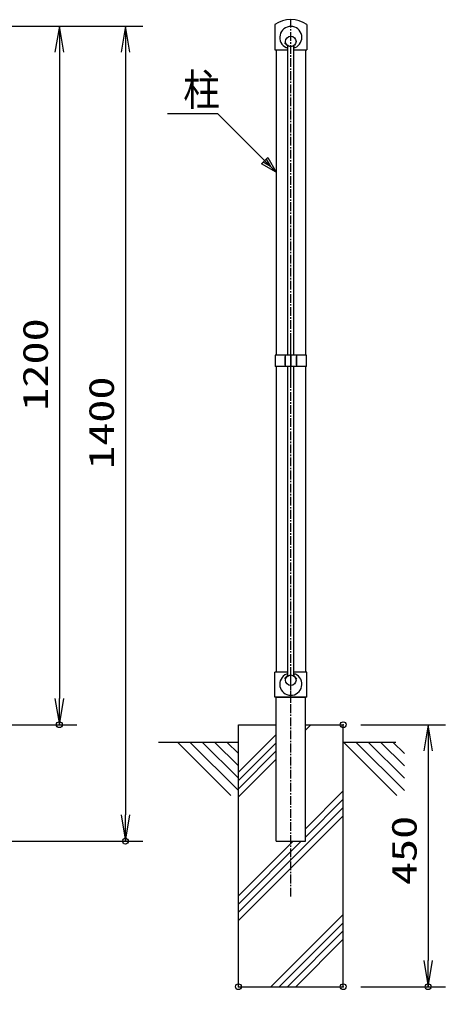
# Model space of a CAD drawing. Units: millimetres, scale not verified. Extents: x -4425 to 4425, y -3150 to 3150.
# Drawn here: x -751 to -20, y -139 to 1528 of the extents above; entities that cross this region are included whole.
import ezdxf
from ezdxf.enums import TextEntityAlignment as Align

# ---------------------------------------------------------------- set-up
doc = ezdxf.new("R2010")
doc.units = ezdxf.units.MM
doc.header["$LTSCALE"] = 20
doc.header["$PDMODE"] = 32
doc.header["$PDSIZE"] = 10
doc.linetypes.add('USER1', pattern=[1.125, 0.75, -0.125, 0.125, -0.125])
for name, color, linetype, lineweight in [('0-2_1', 7, 'Continuous', 25), ('0-4_11', 4, 'Continuous', 25), ('0-5_13', 7, 'Continuous', 25), ('0-8_0', 7, 'Continuous', 25), ('0-A_CENTLN-L', 2, 'USER1', 25)]:
    doc.layers.add(name, color=color, linetype=linetype, lineweight=lineweight)
doc.layers.add('0-9_DEFPOINTS', color=7, linetype='Continuous')
doc.styles.add('ＭＳ ゴシック', font='')
doc.styles.get('ＭＳ ゴシック').set_extended_font_data('MS Gothic')

# ---------------------------------------------------------------- blocks, each defined once
blk = doc.blocks.new('DARROWS')
at = {"layer": '0-8_0', "color": 2}
blk.add_line((0, 0), (-19.982, 0), dxfattribs=at)
blk.add_lwpolyline([(-20, -3.333), (0, 0), (-20, 3.333)], dxfattribs=at)

msp = doc.modelspace()

# ---------------------------------------------------------------- linework, layer by layer
at = {"layer": '0-2_1'}
for p, q in [((-257.92, 1518.87), (-257.92, 1475.87)), ((-290.89, 1482.23), (-296.01, 1487.35)), ((-310.42, 1475.87), (-310.42, 951.19)), ((-290.42, 951.19), (-290.42, 1482.49)), ((-280.42, 951.19), (-280.42, 1482.49)), ((-280.42, 1475.87), (-257.92, 1475.87)), ((-260.42, 1475.87), (-260.42, 951.19)), ((-310.42, 931.57), (-310.42, 406.88)), ((-290.42, 400.26), (-290.42, 931.57)), ((-280.42, 400.26), (-280.42, 931.57)), ((-260.42, 931.57), (-260.42, 406.88)), ((-312.92, 363.88), (-312.92, 406.88)), ((-290.42, 406.88), (-312.92, 406.88)), ((-290.96, 400.63), (-296.08, 395.51)), ((-279.95, 400.52), (-274.83, 395.4)), ((-257.92, 363.88), (-312.92, 363.88)), ((-310.42, 116.38), (-310.42, 363.88)), ((-310.42, 363.88), (-260.42, 363.88)), ((-260.42, 116.38), (-260.42, 363.88)), ((-375.42, 316.38), (-310.42, 316.38)), ((-375.42, -133.62), (-375.42, 316.38)), ((-260.42, 316.38), (-195.42, 316.38)), ((-195.42, -133.62), (-195.42, 316.38)), ((-310.42, 116.38), (-260.42, 116.38)), ((-375.42, -133.62), (-195.42, -133.62))]:
    msp.add_line(p, q, dxfattribs=at)
at = {"layer": '0-2_1', "color": 4}
for p, q in [((-260.42, 307.22), (-251.26, 316.38)), ((-375.42, 234.65), (-310.42, 299.65)), ((-375.42, 220.5), (-310.42, 285.51)), ((-375.42, 206.36), (-310.42, 271.36)), ((-375.42, 192.22), (-310.42, 257.22)), ((-260.42, 137.51), (-195.42, 202.51)), ((-260.42, 123.37), (-195.42, 188.37)), ((-375.42, -5.77), (-195.42, 174.23)), ((-375.42, -19.91), (-195.42, 160.09)), ((-375.42, 22.52), (-281.56, 116.38)), ((-375.42, 8.37), (-267.42, 116.38)), ((-319.42, -133.62), (-195.42, -9.62)), ((-305.28, -133.62), (-195.42, -23.76)), ((-291.14, -133.62), (-195.42, -37.9)), ((-277, -133.62), (-195.42, -52.04))]:
    msp.add_line(p, q, dxfattribs=at)
at = {"layer": '0-2_1'}
for points in [[(-312.92, 1518.87), (-312.92, 1475.87), (-290.42, 1475.87)], [(-257.92, 363.88), (-257.92, 406.88), (-280.42, 406.88)]]:
    msp.add_lwpolyline(points, dxfattribs=at)
at = {"layer": '0-2_1', "color": 4}
for points in [[(-310.42, 1265.51), (-410.42, 1365.5), (-496.82, 1365.5)], [(-327.57, 1287.96), (-320.32, 1275.4), (-332.87, 1282.65)]]:
    msp.add_lwpolyline(points, dxfattribs=at)
msp.add_lwpolyline([(-324.91, 1290.61), (-310.42, 1265.51), (-335.52, 1280)], close=True, dxfattribs=at)
at = {"layer": '0-2_1'}
for centre in [(-285.42, 1489.98), (-285.42, 1489.98), (-285.42, 392.78), (-285.42, 392.77)]:
    msp.add_circle(centre, 9, dxfattribs=at)
for centre, radius, start, end in [((-285.42, 1481.36), 46.52, 53.75964, 126.24247), ((-285.4, 1496.84), 19, 292.92938, 245.65717), ((-292.4, 1481.37), 2, 245.55466, 10.65671), ((-278.4, 1481.36), 2, 169.34322, 276.63275), ((-285.44, 385.91), 19, 112.92847, 65.65711), ((-292.44, 401.39), 2, 349.34329, 96.63318), ((-278.44, 401.38), 2, 65.55457, 190.65678)]:
    msp.add_arc(centre, radius, start, end, dxfattribs=at)
at = {"layer": '0-4_11', "color": 7}
for p, q in [((-512.49, 286.38), (-375.42, 286.38)), ((-195.42, 286.38), (-104.96, 286.38))]:
    msp.add_line(p, q, dxfattribs=at)
at = {"layer": '0-4_11'}
for p, q in [((-479.87, 286.38), (-388.48, 194.99)), ((-458.66, 286.38), (-375.42, 203.14)), ((-437.44, 286.38), (-375.42, 224.35)), ((-416.23, 286.38), (-375.42, 245.56)), ((-395.02, 286.38), (-375.42, 266.78)), ((-194.87, 286.38), (-103.48, 194.99)), ((-173.66, 286.38), (-90.42, 203.14)), ((-152.44, 286.38), (-90.42, 224.35)), ((-131.23, 286.38), (-90.42, 245.56)), ((-110.02, 286.38), (-90.42, 266.78))]:
    msp.add_line(p, q, dxfattribs=at)
at = {"layer": '0-5_13'}
for p, q in [((-295.18, 951.19), (-295.18, 931.57)), ((-285.37, 951.19), (-285.37, 931.57)), ((-275.56, 951.19), (-275.56, 931.57)), ((-258.4, 931.57), (-258.4, 951.19)), ((-295.18, 934.02), (-295.18, 948.73)), ((-275.56, 934.02), (-275.56, 948.73))]:
    msp.add_line(p, q, dxfattribs=at)
for points in [[(-258.4, 951.19), (-312.35, 951.19), (-312.35, 931.57)], [(-258.4, 931.57), (-282.92, 931.57), (-312.35, 931.57)]]:
    msp.add_lwpolyline(points, dxfattribs=at)
at = {"layer": '0-8_0', "color": 1}
for p, q in [((-935.42, 1516.38), (-539.32, 1516.38)), ((-935.42, 1516.38), (-652.7, 1516.38)), ((-1155.42, 316.38), (-652.7, 316.38)), ((-165.42, 316.38), (-19.74, 316.38)), ((-1192.58, 116.38), (-539.32, 116.38)), ((-165.42, -133.62), (-19.74, -133.62))]:
    msp.add_line(p, q, dxfattribs=at)
at = {"layer": '0-8_0', "color": 2}
for p, q in [((-682.7, 1471.38), (-682.7, 361.38)), ((-569.32, 1471.38), (-569.32, 161.38)), ((-49.74, 271.38), (-49.74, -88.62))]:
    msp.add_line(p, q, dxfattribs=at)
at = {"layer": '0-9_DEFPOINTS'}
for p in [(-682.7, 316.38), (-195.42, 316.38), (-569.32, 116.38), (-375.42, -133.62), (-195.42, -133.62), (-49.74, -133.62)]:
    msp.add_point(p, dxfattribs=at)
at = {"layer": '0-A_CENTLN-L'}
for p, q in [((-285.42, 906.19), (-285.42, 1527.49)), ((-285.42, 355.26), (-285.42, 976.57)), ((-285.42, 21.38), (-285.42, 408.88))]:
    msp.add_line(p, q, dxfattribs=at)

# ---------------------------------------------------------------- block references
at = {"layer": '0-8_0', "xscale": 2.25, "yscale": 2.25}
for p, rotation in [((-682.7, 1516.38), 90), ((-569.32, 1516.38), 90), ((-682.7, 316.38), 270), ((-49.74, 316.38), 90), ((-569.32, 116.38), 270), ((-49.74, -133.62), 270)]:
    msp.add_blockref('DARROWS', p, dxfattribs=dict(at, rotation=rotation))

# ---------------------------------------------------------------- texts
at = {"layer": '0-2_1', "color": 4, "style": 'ＭＳ ゴシック', "width": 0.85}
msp.add_text('柱', height=54.12, dxfattribs=at).set_placement((-470.12, 1363.6), align=Align.BOTTOM_LEFT)
at = {"layer": '0-8_0', "color": 3, "style": 'ＭＳ ゴシック', "width": 1.35}
for s, p in [('1200', (-689.37, 855.63)), ('1400', (-576, 755.63)), ('450', (-56.42, 40.75))]:
    msp.add_text(s, height=43.26, rotation=90, dxfattribs=at).set_placement(p, align=Align.BOTTOM_LEFT)

doc.saveas('drawing.dxf')
